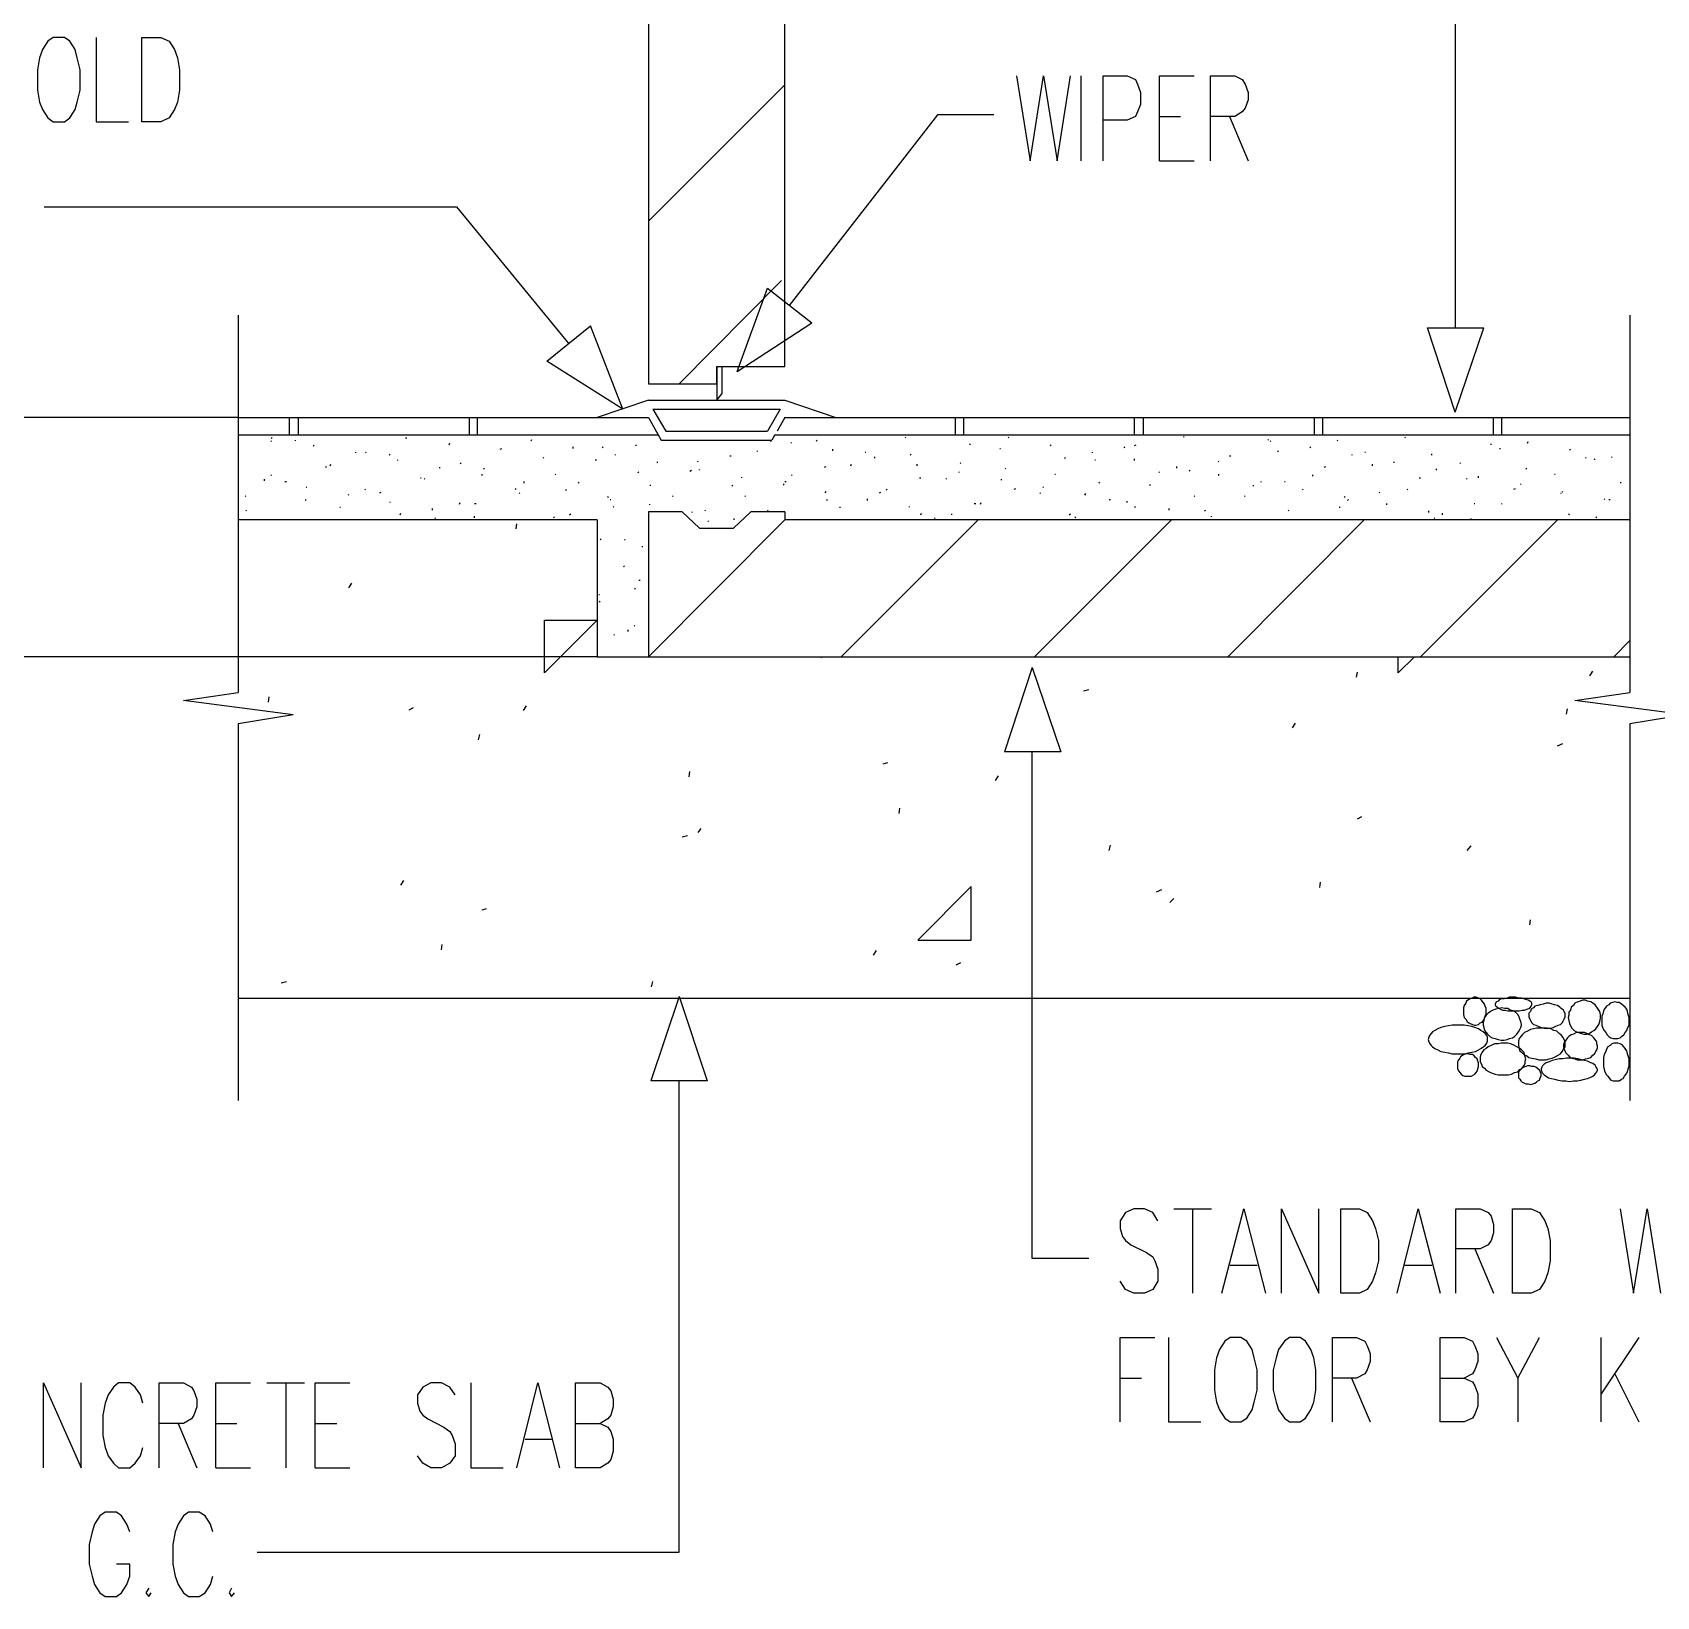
# Model space of a CAD drawing. Header units: metres. Extents: x 13 to 600, y -782 to -15.
# Drawn here: x 86.1 to 215.6, y -480.5 to -355.9 of the extents above; entities that cross this region are included whole.
import ezdxf

# ---------------------------------------------------------------- set-up
doc = ezdxf.new("R2010")
doc.units = ezdxf.units.M

msp = doc.modelspace()

# ---------------------------------------------------------------- linework, layer by layer
for p, q in [((135.18, -264.06), (135.18, -383.88)), ((146.04, -382.5), (146.04, -264.06)), ((199.5, -310.08), (199.5, -379.44)), ((86.88, -357.24), (86.64, -357.9)), ((87.3, -356.58), (86.88, -357.24)), ((87.72, -356.28), (87.3, -356.58)), ((88.62, -356.28), (87.72, -356.28)), ((89.04, -356.58), (88.62, -356.28)), ((89.46, -357.24), (89.04, -356.58)), ((89.64, -357.9), (89.46, -357.24)), ((91.14, -356.28), (91.14, -363)), ((94.8, -363), (94.8, -356.28)), ((94.8, -356.28), (96.3, -356.28)), ((96.3, -356.28), (96.96, -356.58)), ((96.96, -356.58), (97.38, -357.24)), ((97.38, -357.24), (97.62, -357.9)), ((86.64, -357.9), (86.46, -358.86)), ((89.88, -358.86), (89.64, -357.9)), ((97.62, -357.9), (97.8, -358.86)), ((86.46, -358.86), (86.46, -360.48)), ((89.88, -360.48), (89.88, -358.86)), ((97.8, -358.86), (97.8, -360.48)), ((164.52, -359.34), (165.6, -366.12)), ((165.6, -366.12), (166.68, -359.34)), ((166.68, -359.34), (167.76, -366.12)), ((167.76, -366.12), (168.84, -359.34)), ((169.68, -366.12), (169.68, -359.34)), ((171.42, -366.12), (171.42, -359.34)), ((171.42, -359.34), (173.34, -359.34)), ((173.34, -359.34), (174, -359.64)), ((174, -359.64), (174.18, -360)), ((175.92, -366.12), (175.92, -359.34)), ((175.92, -359.34), (178.68, -359.34)), ((180, -366.12), (180, -359.34)), ((180, -359.34), (181.92, -359.34)), ((181.92, -359.34), (182.52, -359.64)), ((182.52, -359.64), (182.76, -360)), ((86.46, -360.48), (86.64, -361.44)), ((89.64, -361.44), (89.88, -360.48)), ((97.8, -360.48), (97.62, -361.44)), ((135.18, -370.92), (146.04, -360.06)), ((174.18, -360), (174.42, -360.66)), ((174.42, -360.66), (174.42, -361.62)), ((182.76, -360), (183, -360.66)), ((183, -360.66), (183, -361.26)), ((86.64, -361.44), (86.88, -362.04)), ((86.88, -362.04), (87.3, -362.7)), ((89.04, -362.7), (89.46, -362.04)), ((89.46, -362.04), (89.64, -361.44)), ((97.38, -362.04), (96.96, -362.7)), ((97.62, -361.44), (97.38, -362.04)), ((158.22, -362.46), (146.4, -377.64)), ((162.72, -362.46), (158.22, -362.46)), ((174.18, -362.22), (174, -362.58)), ((174.42, -361.62), (174.18, -362.22)), ((182.52, -362.22), (181.92, -362.58)), ((182.76, -361.92), (182.52, -362.22)), ((183, -361.26), (182.76, -361.92)), ((87.3, -362.7), (87.72, -363)), ((87.72, -363), (88.62, -363)), ((88.62, -363), (89.04, -362.7)), ((91.14, -363), (93.72, -363)), ((96.3, -363), (94.8, -363)), ((96.96, -362.7), (96.3, -363)), ((173.34, -362.88), (171.42, -362.88)), ((174, -362.58), (173.34, -362.88)), ((175.92, -362.58), (177.6, -362.58)), ((181.92, -362.58), (180, -362.58)), ((181.5, -362.58), (183, -366.12)), ((175.92, -366.12), (178.68, -366.12)), ((87, -369.78), (119.88, -369.78)), ((119.88, -369.78), (128.82, -380.7)), ((137.64, -383.88), (145.8, -375.66)), ((142.26, -382.92), (144.66, -376.26)), ((144.66, -376.26), (148.2, -379.02)), ((102.48, -378.42), (102.48, -408.48)), ((127.08, -382.08), (130.56, -379.26)), ((133.14, -385.92), (130.56, -379.26)), ((142.26, -382.92), (148.2, -379.02)), ((213.42, -378.42), (213.42, -387.96)), ((199.5, -386.16), (197.28, -379.44)), ((197.28, -379.44), (201.78, -379.44)), ((199.5, -386.16), (201.78, -379.44)), ((133.14, -385.92), (127.08, -382.08)), ((140.64, -382.5), (146.04, -382.5)), ((140.64, -383.88), (140.64, -382.5)), ((140.64, -382.5), (140.64, -385.2)), ((141.06, -384.66), (141.06, -382.5)), ((135.18, -383.88), (140.64, -383.88)), ((135.18, -385.2), (131.1, -386.58)), ((135.18, -385.2), (146.04, -385.2)), ((140.64, -385.2), (141.06, -384.66)), ((146.04, -385.2), (150.12, -386.58)), ((102.48, -386.58), (67.08, -386.58)), ((102.48, -386.58), (135.18, -386.58)), ((106.56, -387.96), (106.56, -386.58)), ((107.28, -387.96), (107.28, -386.58)), ((120.9, -387.96), (120.9, -386.58)), ((121.56, -387.96), (121.56, -386.58)), ((135.18, -386.58), (135.96, -387.96)), ((135.54, -385.92), (136.56, -387.66)), ((135.54, -385.92), (145.68, -385.92)), ((145.68, -385.92), (144.66, -387.66)), ((146.04, -386.58), (145.44, -387.66)), ((146.04, -386.58), (213.42, -386.58)), ((159.66, -387.96), (159.66, -386.58)), ((160.32, -387.96), (160.32, -386.58)), ((173.94, -387.96), (173.94, -386.58)), ((174.66, -387.96), (174.66, -386.58)), ((188.28, -387.96), (188.28, -386.58)), ((188.94, -387.96), (188.94, -386.58)), ((202.56, -387.96), (202.56, -386.58)), ((203.22, -387.96), (203.22, -386.58)), ((102.48, -387.96), (135.96, -387.96)), ((105.06, -388.5), (105.12, -388.44)), ((105.12, -388.26), (105.18, -388.14)), ((107.04, -388.44), (107.04, -388.38)), ((115.8, -388.2), (115.92, -388.2)), ((125.82, -388.44), (125.88, -388.32)), ((135.96, -387.96), (136.2, -388.38)), ((136.2, -388.38), (145.02, -388.38)), ((136.56, -387.66), (144.66, -387.66)), ((144.9, -388.5), (144.96, -388.44)), ((145.26, -387.96), (145.02, -388.38)), ((145.26, -387.96), (213.42, -387.96)), ((148.56, -388.44), (148.62, -388.38)), ((155.64, -388.2), (155.7, -388.14)), ((163.86, -388.2), (163.92, -388.14)), ((177.84, -388.14), (177.9, -388.08)), ((184.56, -388.38), (184.62, -388.32)), ((184.74, -388.5), (184.8, -388.44)), ((190.08, -388.44), (190.14, -388.38)), ((195.48, -388.2), (195.54, -388.14)), ((201.96, -388.02), (201.96, -387.96)), ((213.42, -387.96), (213.42, -394.74)), ((108.48, -388.86), (108.54, -388.74)), ((111.84, -389.4), (111.84, -389.34)), ((112.62, -389.4), (112.68, -389.34)), ((114.54, -389.58), (114.6, -389.46)), ((119.28, -388.74), (119.34, -388.62)), ((123.36, -389.1), (123.48, -389.04)), ((129.18, -389.04), (129.18, -388.92)), ((131.52, -388.98), (131.58, -388.92)), ((132.54, -389.58), (132.54, -389.52)), ((134.16, -388.8), (134.22, -388.74)), ((141.66, -389.64), (141.78, -389.64)), ((143.82, -389.28), (143.88, -389.22)), ((146.52, -388.62), (146.58, -388.56)), ((149.88, -389.22), (149.88, -389.1)), ((152.46, -389.34), (152.52, -389.34)), ((153.24, -389.82), (153.24, -389.7)), ((156.06, -389.58), (156.12, -389.46)), ((160.8, -388.74), (160.86, -388.68)), ((163.2, -389.04), (163.26, -389.04)), ((167.22, -388.8), (167.28, -388.74)), ((170.58, -389.4), (170.58, -389.34)), ((173.1, -388.98), (173.16, -388.92)), ((173.94, -388.8), (174.06, -388.74)), ((181.5, -389.64), (181.62, -389.64)), ((185.34, -389.28), (185.4, -389.22)), ((187.92, -388.98), (187.98, -388.92)), ((191.28, -389.58), (191.28, -389.52)), ((192.3, -389.34), (192.36, -389.34)), ((197.64, -389.58), (197.64, -389.46)), ((202.38, -388.74), (202.38, -388.68)), ((203.04, -389.04), (203.1, -389.04)), ((205.26, -388.62), (205.32, -388.5)), ((208.62, -389.16), (208.68, -389.1)), ((211.98, -389.76), (211.98, -389.7)), ((109.44, -390.54), (109.5, -390.48)), ((109.8, -390.42), (109.86, -390.3)), ((115.2, -390), (115.2, -389.94)), ((118.56, -390.6), (118.56, -390.54)), ((120.18, -390.24), (120.24, -390.18)), ((122.04, -390.66), (122.1, -390.6)), ((126.78, -389.82), (126.84, -389.76)), ((130.92, -389.94), (131.04, -389.94)), ((134.34, -390.96), (134.4, -390.9)), ((135.9, -390.18), (135.9, -390.12)), ((138.48, -390.84), (138.6, -390.78)), ((139.08, -390.12), (139.14, -390.06)), ((139.26, -390.78), (139.26, -390.72)), ((149.22, -390.54), (149.34, -390.48)), ((151.32, -390.42), (151.38, -390.3)), ((156.6, -390.42), (156.6, -390.3)), ((159.96, -390.96), (159.96, -390.9)), ((160.02, -390.24), (160.08, -390.18)), ((163.62, -390.66), (163.68, -390.6)), ((168.36, -389.82), (168.42, -389.76)), ((170.76, -389.94), (170.82, -389.94)), ((173.94, -390), (173.94, -389.88)), ((175.86, -390.96), (175.92, -390.9)), ((177.3, -390.6), (177.3, -390.48)), ((178.32, -390.84), (178.38, -390.78)), ((180.6, -390.12), (180.66, -390.06)), ((189.06, -390.54), (189.18, -390.48)), ((192.9, -390.42), (192.9, -390.3)), ((194.64, -390.18), (194.64, -390.12)), ((198, -390.78), (198, -390.66)), ((199.86, -390.24), (199.92, -390.18)), ((205.14, -390.66), (205.2, -390.6)), ((209.88, -389.82), (209.94, -389.76)), ((210.6, -389.94), (210.66, -389.88)), ((104.58, -391.62), (104.58, -391.5)), ((105.06, -391.2), (105.12, -391.14)), ((106.2, -391.68), (106.32, -391.68)), ((107.88, -392.16), (107.94, -392.1)), ((112.56, -392.34), (112.62, -392.28)), ((117, -391.38), (117.06, -391.38)), ((117.3, -391.5), (117.36, -391.44)), ((121.92, -391.2), (121.92, -391.08)), ((124.56, -392.28), (124.62, -392.22)), ((125.28, -391.8), (125.28, -391.68)), ((127.74, -391.14), (127.8, -391.08)), ((128.58, -392.4), (128.64, -392.28)), ((129.6, -391.8), (129.66, -391.74)), ((135.3, -391.98), (135.36, -391.98)), ((141.84, -392.04), (141.9, -391.98)), ((142.62, -391.38), (142.62, -391.32)), ((145.98, -391.98), (145.98, -391.86)), ((146.04, -391.68), (146.16, -391.68)), ((146.58, -391.2), (146.64, -391.14)), ((154.14, -392.34), (154.2, -392.28)), ((156.78, -391.38), (156.9, -391.38)), ((158.88, -391.5), (158.94, -391.44)), ((163.32, -391.56), (163.32, -391.5)), ((164.34, -392.28), (164.46, -392.22)), ((166.62, -392.16), (166.68, -392.1)), ((167.58, -391.08), (167.64, -391.08)), ((171.12, -391.8), (171.18, -391.74)), ((175.14, -391.98), (175.2, -391.92)), ((180.66, -391.2), (180.66, -391.08)), ((183.42, -392.04), (183.42, -391.98)), ((184.02, -391.74), (184.02, -391.68)), ((185.88, -391.68), (185.94, -391.68)), ((187.32, -392.34), (187.38, -392.28)), ((188.16, -391.26), (188.16, -391.14)), ((195.66, -392.34), (195.72, -392.28)), ((196.62, -391.38), (196.74, -391.38)), ((200.4, -391.5), (200.46, -391.44)), ((201.36, -391.38), (201.36, -391.26)), ((204.18, -392.28), (204.3, -392.22)), ((204.72, -391.92), (204.72, -391.86)), ((207.42, -391.08), (207.48, -391.08)), ((212.7, -391.8), (212.7, -391.74)), ((103.02, -392.88), (103.08, -392.82)), ((107.82, -393.18), (107.88, -393.12)), ((111.24, -392.76), (111.3, -392.7)), ((113.76, -392.58), (113.88, -392.52)), ((114.6, -393.36), (114.6, -393.3)), ((120.12, -393.48), (120.18, -393.36)), ((121.32, -393.42), (121.44, -393.42)), ((124.86, -392.64), (124.92, -392.58)), ((131.94, -392.94), (132, -392.88)), ((132.12, -393.12), (132.18, -393.12)), ((135.3, -393.54), (135.3, -393.48)), ((137.1, -392.88), (137.16, -392.82)), ((142.86, -392.88), (142.92, -392.82)), ((149.28, -392.58), (149.34, -392.46)), ((149.4, -393.18), (149.46, -393.12)), ((152.64, -393.18), (152.64, -393.06)), ((153.6, -392.58), (153.72, -392.52)), ((161.16, -393.42), (161.28, -393.42)), ((161.64, -393.48), (161.7, -393.36)), ((166.38, -392.64), (166.44, -392.58)), ((169.98, -392.76), (170.04, -392.64)), ((171.9, -393.12), (172.02, -393.12)), ((173.34, -393.36), (173.34, -393.24)), ((178.68, -392.88), (178.74, -392.82)), ((182.7, -392.88), (182.76, -392.82)), ((190.68, -392.94), (190.74, -392.88)), ((190.92, -393.18), (190.98, -393.12)), ((193.44, -392.58), (193.5, -392.52)), ((194.04, -393.54), (194.04, -393.42)), ((201, -393.42), (201.06, -393.42)), ((203.22, -393.48), (203.22, -393.42)), ((207.96, -392.64), (207.96, -392.58)), ((208.02, -392.52), (208.08, -392.46)), ((211.38, -393.12), (211.44, -393.06)), ((211.74, -393.12), (211.86, -393.12)), ((131.1, -394.74), (102.48, -394.74)), ((103.08, -394.02), (103.14, -393.96)), ((110.58, -393.72), (110.64, -393.72)), ((115.38, -394.32), (115.44, -394.2)), ((117.96, -393.96), (117.96, -393.84)), ((118.14, -394.62), (118.2, -394.56)), ((121.32, -394.56), (121.32, -394.44)), ((127.62, -394.56), (127.68, -394.5)), ((128.88, -394.32), (129, -394.26)), ((131.1, -394.74), (131.1, -405.66)), ((132.36, -393.72), (132.42, -393.66)), ((135.18, -394.08), (135.18, -405.66)), ((137.88, -394.08), (135.18, -394.08)), ((135.18, -405.66), (146.04, -394.74)), ((137.88, -394.08), (139.26, -395.4)), ((138.66, -394.14), (138.66, -394.08)), ((139.68, -394.02), (139.74, -393.96)), ((139.92, -394.86), (139.98, -394.8)), ((141.96, -395.4), (143.34, -394.08)), ((142.02, -394.74), (142.02, -394.62)), ((146.04, -394.08), (143.34, -394.08)), ((144.66, -394.02), (144.72, -393.96)), ((146.04, -394.08), (146.04, -394.74)), ((213.42, -394.74), (146.04, -394.74)), ((150.42, -393.72), (150.48, -393.72)), ((150.54, -405.66), (161.46, -394.74)), ((156, -393.72), (156, -393.66)), ((156.9, -394.32), (156.96, -394.2)), ((157.98, -394.62), (158.04, -394.56)), ((159.36, -394.32), (159.36, -394.26)), ((165.96, -405.66), (176.88, -394.74)), ((168.72, -394.32), (168.84, -394.26)), ((169.2, -394.56), (169.26, -394.5)), ((173.94, -393.72), (174, -393.66)), ((176.7, -393.96), (176.7, -393.84)), ((179.52, -394.02), (179.58, -393.96)), ((180.06, -394.5), (180.06, -394.44)), ((181.38, -405.66), (192.24, -394.74)), ((186.18, -394.02), (186.24, -393.96)), ((190.26, -393.72), (190.32, -393.72)), ((196.74, -405.66), (207.66, -394.74)), ((197.4, -394.14), (197.4, -394.02)), ((197.82, -394.62), (197.88, -394.56)), ((198.48, -394.32), (198.48, -394.2)), ((200.76, -394.74), (200.76, -394.62)), ((208.56, -394.32), (208.62, -394.26)), ((210.72, -394.56), (210.78, -394.5)), ((213.42, -394.74), (213.42, -405.66)), ((124.62, -395.46), (124.68, -395.04)), ((139.26, -395.4), (141.96, -395.4)), ((131.34, -396.3), (131.4, -396.24)), ((133.26, -396.36), (133.32, -396.3)), ((134.7, -396.9), (134.7, -396.84)), ((133.2, -398.46), (133.26, -398.4)), ((111.3, -400.14), (111.54, -399.78)), ((134.4, -399.54), (134.52, -399.54)), ((131.22, -400.68), (131.28, -400.68)), ((131.28, -401.28), (131.34, -401.22)), ((134.1, -400.26), (134.16, -400.14)), ((126.9, -402.72), (131.1, -402.72)), ((126.9, -406.92), (126.9, -402.72)), ((126.9, -406.92), (131.1, -402.72)), ((132.42, -403.92), (132.48, -403.86)), ((133.56, -403.62), (133.56, -403.5)), ((134.04, -403.2), (134.1, -403.14)), ((212.16, -405.66), (213.42, -404.34)), ((131.1, -405.66), (67.08, -405.66)), ((131.1, -405.66), (135.18, -405.66)), ((135.18, -405.66), (213.42, -405.66)), ((148.92, -405.72), (148.98, -405.66)), ((165.78, -406.5), (163.56, -413.22)), ((165.78, -406.5), (168.06, -413.22)), ((194.94, -406.92), (194.94, -405.66)), ((194.94, -406.92), (196.26, -405.66)), ((213.42, -405.66), (213.42, -408.48)), ((191.64, -407.28), (191.7, -406.86)), ((210.24, -407.16), (210.48, -406.8)), ((98.1, -409.14), (102.48, -408.48)), ((106.86, -410.28), (98.1, -409.14)), ((104.88, -409.26), (104.94, -408.84)), ((169.86, -408.36), (170.28, -408.24)), ((209.04, -409.14), (213.42, -408.48)), ((217.8, -410.28), (209.04, -409.14)), ((106.86, -410.28), (102.48, -411)), ((116.1, -409.86), (116.46, -409.68)), ((125.22, -409.92), (125.46, -409.56)), ((208.38, -410.22), (208.44, -409.8)), ((217.8, -410.28), (213.42, -411)), ((102.48, -411), (102.48, -441)), ((186.54, -411.3), (186.78, -410.94)), ((213.42, -411), (213.42, -432.84)), ((121.62, -412.26), (121.74, -411.84)), ((207.66, -412.74), (208.08, -412.56)), ((153.9, -414.18), (154.26, -414.06)), ((168.06, -413.22), (163.56, -413.22)), ((165.78, -453.6), (165.78, -413.22)), ((138.42, -415.2), (138.48, -414.78)), ((162.84, -415.5), (163.08, -415.14)), ((155.16, -418.14), (155.22, -417.72)), ((139.14, -419.64), (139.38, -419.34)), ((191.7, -418.56), (192.06, -418.38)), ((137.88, -420), (138.3, -419.88)), ((171.9, -421.08), (172.02, -420.66)), ((200.46, -421.08), (200.76, -420.72)), ((115.44, -423.84), (115.68, -423.48)), ((156.66, -428.22), (160.92, -423.96)), ((160.92, -428.22), (160.92, -423.96)), ((175.68, -424.38), (176.1, -424.2)), ((188.7, -424.02), (188.76, -423.6)), ((121.92, -425.82), (122.28, -425.7)), ((176.76, -425.22), (177.06, -424.92)), ((205.44, -427.02), (205.5, -426.6)), ((156.66, -428.22), (160.92, -428.22)), ((118.68, -429), (118.74, -428.58)), ((153.12, -429.42), (153.36, -429.06)), ((159.72, -430.2), (160.08, -430.02)), ((105.9, -431.64), (106.32, -431.52)), ((135.42, -431.94), (135.54, -431.52)), ((102.48, -432.84), (213.42, -432.84)), ((137.64, -432.72), (135.36, -439.44)), ((137.64, -432.72), (139.86, -439.44)), ((200.22, -433.44), (200.16, -433.62)), ((200.16, -433.62), (200.16, -433.8)), ((200.34, -433.26), (200.22, -433.44)), ((200.4, -433.08), (200.34, -433.26)), ((200.58, -432.96), (200.4, -433.08)), ((200.7, -432.9), (200.58, -432.96)), ((200.88, -432.84), (200.7, -432.9)), ((201, -432.78), (200.88, -432.84)), ((201.18, -432.78), (201, -432.78)), ((201.36, -432.84), (201.18, -432.78)), ((201.48, -432.9), (201.36, -432.84)), ((201.6, -433.02), (201.48, -432.9)), ((201.72, -433.2), (201.6, -433.02)), ((201.84, -433.32), (201.72, -433.2)), ((201.9, -433.5), (201.84, -433.32)), ((201.96, -433.68), (201.9, -433.5)), ((201.96, -433.92), (201.96, -433.68)), ((202.74, -433.74), (202.5, -433.8)), ((202.74, -433.2), (202.68, -433.32)), ((202.68, -433.32), (202.68, -433.38)), ((202.68, -433.38), (202.74, -433.5)), ((202.8, -433.14), (202.74, -433.2)), ((202.74, -433.5), (202.86, -433.56)), ((202.98, -433.68), (202.74, -433.74)), ((202.92, -433.08), (202.8, -433.14)), ((202.86, -433.56), (202.92, -433.62)), ((203.04, -432.96), (202.92, -433.08)), ((202.92, -433.62), (203.1, -433.74)), ((203.22, -433.62), (202.98, -433.68)), ((203.22, -432.9), (203.04, -432.96)), ((203.1, -433.74), (203.28, -433.8)), ((203.4, -432.9), (203.22, -432.9)), ((203.46, -433.68), (203.22, -433.62)), ((203.64, -432.84), (203.4, -432.9)), ((203.7, -433.68), (203.46, -433.68)), ((203.82, -432.78), (203.64, -432.84)), ((203.88, -433.8), (203.7, -433.68)), ((204.06, -432.78), (203.82, -432.78)), ((204.3, -432.78), (204.06, -432.78)), ((204.54, -432.84), (204.3, -432.78)), ((204.78, -432.84), (204.54, -432.84)), ((204.96, -432.9), (204.78, -432.84)), ((205.14, -432.96), (204.96, -432.9)), ((205.02, -433.8), (205.2, -433.74)), ((205.32, -433.02), (205.14, -432.96)), ((205.2, -433.74), (205.38, -433.68)), ((205.44, -433.08), (205.32, -433.02)), ((205.38, -433.68), (205.5, -433.56)), ((205.56, -433.14), (205.44, -433.08)), ((205.5, -433.56), (205.56, -433.5)), ((205.56, -433.74), (205.5, -433.92)), ((205.62, -433.26), (205.56, -433.14)), ((205.56, -433.5), (205.62, -433.38)), ((205.74, -433.62), (205.56, -433.74)), ((205.62, -433.32), (205.62, -433.26)), ((205.62, -433.38), (205.62, -433.32)), ((205.86, -433.5), (205.74, -433.62)), ((206.1, -433.44), (205.86, -433.5)), ((206.28, -433.38), (206.1, -433.44)), ((206.52, -433.32), (206.28, -433.38)), ((206.76, -433.26), (206.52, -433.32)), ((207, -433.26), (206.76, -433.26)), ((207.24, -433.32), (207, -433.26)), ((207.42, -433.38), (207.24, -433.32)), ((207.66, -433.44), (207.42, -433.38)), ((207.84, -433.56), (207.66, -433.44)), ((207.96, -433.68), (207.84, -433.56)), ((208.14, -433.8), (207.96, -433.68)), ((208.74, -433.56), (208.68, -433.8)), ((208.92, -433.44), (208.74, -433.56)), ((209.04, -433.26), (208.92, -433.44)), ((209.28, -433.14), (209.04, -433.26)), ((209.46, -433.08), (209.28, -433.14)), ((209.64, -433.02), (209.46, -433.08)), ((209.88, -433.02), (209.64, -433.02)), ((210.06, -433.08), (209.88, -433.02)), ((210.3, -433.14), (210.06, -433.08)), ((210.48, -433.26), (210.3, -433.14)), ((210.66, -433.38), (210.48, -433.26)), ((210.78, -433.56), (210.66, -433.38)), ((210.9, -433.74), (210.78, -433.56)), ((211.02, -433.92), (210.9, -433.74)), ((211.44, -433.68), (211.32, -433.86)), ((211.56, -433.5), (211.44, -433.68)), ((211.74, -433.38), (211.56, -433.5)), ((211.86, -433.26), (211.74, -433.38)), ((212.04, -433.2), (211.86, -433.26)), ((212.22, -433.14), (212.04, -433.2)), ((212.4, -433.2), (212.22, -433.14)), ((212.58, -433.2), (212.4, -433.2)), ((212.76, -433.32), (212.58, -433.2)), ((212.88, -433.44), (212.76, -433.32)), ((213.06, -433.56), (212.88, -433.44)), ((213.18, -433.74), (213.06, -433.56)), ((213.24, -433.92), (213.18, -433.74)), ((213.42, -432.84), (213.42, -441)), ((199.26, -435), (198.96, -435.06)), ((199.56, -435), (199.26, -435)), ((199.86, -435), (199.56, -435)), ((200.22, -435), (199.86, -435)), ((200.16, -433.8), (200.16, -433.98)), ((200.16, -433.98), (200.16, -434.16)), ((200.16, -434.16), (200.22, -434.4)), ((200.22, -434.4), (200.34, -434.52)), ((200.52, -435.06), (200.22, -435)), ((200.34, -434.52), (200.46, -434.7)), ((200.46, -434.7), (200.58, -434.82)), ((200.58, -434.82), (200.7, -434.88)), ((200.7, -434.88), (200.88, -434.94)), ((200.88, -434.94), (201, -435)), ((201, -435), (201.18, -435)), ((201.18, -435), (201.36, -434.94)), ((201.36, -434.94), (201.48, -434.82)), ((201.48, -434.82), (201.66, -434.76)), ((201.66, -434.76), (201.78, -434.58)), ((201.78, -434.58), (201.72, -434.82)), ((201.72, -434.82), (201.72, -435)), ((201.72, -435), (201.78, -435.18)), ((201.84, -434.4), (201.78, -434.58)), ((201.78, -434.58), (201.84, -434.46)), ((201.96, -434.22), (201.84, -434.4)), ((201.84, -434.46), (201.9, -434.28)), ((201.9, -434.28), (201.96, -434.1)), ((201.96, -434.1), (201.96, -433.92)), ((202.14, -434.04), (201.96, -434.22)), ((202.32, -433.92), (202.14, -434.04)), ((202.5, -433.8), (202.32, -433.92)), ((203.28, -433.8), (203.46, -433.8)), ((203.46, -433.8), (203.7, -433.86)), ((203.7, -433.86), (203.94, -433.86)), ((204.12, -433.86), (203.88, -433.8)), ((203.94, -433.86), (204.12, -433.86)), ((204.3, -433.98), (204.12, -433.86)), ((204.12, -433.86), (204.36, -433.86)), ((204.48, -434.16), (204.3, -433.98)), ((204.36, -433.86), (204.6, -433.86)), ((204.6, -434.34), (204.48, -434.16)), ((204.6, -433.86), (204.84, -433.8)), ((204.66, -434.52), (204.6, -434.34)), ((204.72, -434.7), (204.66, -434.52)), ((204.78, -434.94), (204.72, -434.7)), ((204.72, -435.18), (204.78, -435)), ((204.78, -435), (204.78, -434.94)), ((204.84, -433.8), (205.02, -433.8)), ((205.5, -433.92), (205.38, -434.04)), ((205.38, -434.04), (205.38, -434.22)), ((205.38, -434.22), (205.38, -434.34)), ((205.38, -434.34), (205.44, -434.52)), ((205.44, -434.52), (205.5, -434.64)), ((205.5, -434.64), (205.62, -434.82)), ((205.62, -434.82), (205.74, -434.94)), ((205.74, -434.94), (205.92, -435)), ((205.92, -435), (206.16, -435.12)), ((207.48, -435.12), (207.72, -435)), ((207.72, -435), (207.9, -434.94)), ((207.9, -434.94), (208.02, -434.82)), ((208.02, -434.82), (208.14, -434.64)), ((208.2, -433.92), (208.14, -433.8)), ((208.14, -434.64), (208.2, -434.52)), ((208.26, -434.1), (208.2, -433.92)), ((208.2, -434.52), (208.26, -434.34)), ((208.26, -434.28), (208.26, -434.1)), ((208.26, -434.34), (208.26, -434.28)), ((208.56, -434.22), (208.5, -434.4)), ((208.5, -434.4), (208.56, -434.64)), ((208.68, -433.8), (208.56, -433.98)), ((208.56, -433.98), (208.56, -434.22)), ((208.56, -434.64), (208.62, -434.88)), ((208.62, -434.88), (208.68, -435.06)), ((210.84, -435.12), (210.96, -434.94)), ((210.96, -434.94), (211.02, -434.7)), ((211.08, -434.16), (211.02, -433.92)), ((211.02, -434.7), (211.08, -434.46)), ((211.08, -434.4), (211.08, -434.16)), ((211.08, -434.46), (211.08, -434.4)), ((211.26, -434.1), (211.2, -434.28)), ((211.2, -434.28), (211.2, -434.52)), ((211.2, -434.52), (211.2, -434.76)), ((211.2, -434.76), (211.2, -435)), ((211.2, -435), (211.26, -435.24)), ((211.32, -433.86), (211.26, -434.1)), ((213.3, -434.16), (213.24, -433.92)), ((213.24, -435.24), (213.36, -435)), ((213.36, -434.4), (213.3, -434.16)), ((213.36, -434.64), (213.36, -434.4)), ((213.36, -434.76), (213.36, -434.64)), ((213.36, -435), (213.36, -434.76)), ((197.4, -435.96), (197.34, -436.14)), ((197.34, -436.14), (197.4, -436.32)), ((197.46, -435.84), (197.4, -435.96)), ((197.4, -436.32), (197.46, -436.44)), ((197.58, -435.66), (197.46, -435.84)), ((197.7, -435.54), (197.58, -435.66)), ((197.88, -435.42), (197.7, -435.54)), ((198.12, -435.3), (197.88, -435.42)), ((198.36, -435.18), (198.12, -435.3)), ((198.66, -435.12), (198.36, -435.18)), ((198.96, -435.06), (198.66, -435.12)), ((200.82, -435.12), (200.52, -435.06)), ((201.06, -435.18), (200.82, -435.12)), ((201.36, -435.3), (201.06, -435.18)), ((201.54, -435.42), (201.36, -435.3)), ((201.72, -435.54), (201.54, -435.42)), ((201.9, -435.66), (201.72, -435.54)), ((201.78, -435.18), (201.84, -435.42)), ((201.84, -435.42), (201.96, -435.6)), ((202.02, -435.84), (201.9, -435.66)), ((201.96, -435.6), (202.08, -435.72)), ((202.08, -435.96), (202.02, -435.84)), ((202.02, -436.44), (202.08, -436.26)), ((202.08, -435.72), (202.26, -435.9)), ((202.08, -436.14), (202.08, -435.96)), ((202.08, -436.26), (202.08, -436.14)), ((202.26, -435.9), (202.44, -436.02)), ((202.44, -436.02), (202.68, -436.08)), ((202.68, -436.08), (202.92, -436.14)), ((202.92, -436.14), (203.16, -436.2)), ((203.16, -436.2), (203.4, -436.2)), ((203.4, -436.2), (203.64, -436.14)), ((203.64, -436.14), (203.82, -436.08)), ((203.82, -436.08), (204.06, -436.02)), ((204.06, -436.02), (204.24, -435.9)), ((204.24, -435.9), (204.42, -435.72)), ((204.42, -435.72), (204.54, -435.54)), ((204.54, -435.54), (204.66, -435.36)), ((204.6, -436.08), (204.54, -436.26)), ((204.54, -436.26), (204.54, -436.44)), ((204.72, -435.9), (204.6, -436.08)), ((204.66, -435.36), (204.72, -435.18)), ((204.84, -435.78), (204.72, -435.9)), ((205.02, -435.6), (204.84, -435.78)), ((205.26, -435.48), (205.02, -435.6)), ((205.5, -435.36), (205.26, -435.48)), ((205.74, -435.3), (205.5, -435.36)), ((205.98, -435.24), (205.74, -435.3)), ((206.28, -435.24), (205.98, -435.24)), ((206.16, -435.12), (206.34, -435.18)), ((206.58, -435.24), (206.28, -435.24)), ((206.34, -435.18), (206.58, -435.24)), ((206.82, -435.24), (206.58, -435.24)), ((206.58, -435.24), (206.82, -435.24)), ((207.12, -435.3), (206.82, -435.24)), ((206.82, -435.24), (207.06, -435.24)), ((207.06, -435.24), (207.3, -435.18)), ((207.36, -435.42), (207.12, -435.3)), ((207.3, -435.18), (207.48, -435.12)), ((207.6, -435.48), (207.36, -435.42)), ((207.78, -435.66), (207.6, -435.48)), ((207.96, -435.78), (207.78, -435.66)), ((208.08, -435.96), (207.96, -435.78)), ((208.2, -436.14), (208.08, -435.96)), ((208.26, -436.32), (208.2, -436.14)), ((208.32, -436.2), (208.2, -436.38)), ((208.26, -436.5), (208.26, -436.32)), ((208.44, -436.02), (208.32, -436.2)), ((208.56, -435.9), (208.44, -436.02)), ((208.74, -435.78), (208.56, -435.9)), ((208.68, -435.06), (208.8, -435.24)), ((208.92, -435.72), (208.74, -435.78)), ((208.8, -435.24), (208.98, -435.42)), ((209.16, -435.6), (208.92, -435.72)), ((208.98, -435.42), (209.16, -435.54)), ((209.16, -435.54), (209.34, -435.6)), ((209.34, -435.6), (209.16, -435.6)), ((209.34, -435.6), (209.58, -435.66)), ((209.58, -435.6), (209.34, -435.6)), ((209.82, -435.6), (209.58, -435.6)), ((209.58, -435.66), (209.76, -435.72)), ((209.76, -435.72), (210, -435.72)), ((210, -435.66), (209.82, -435.6)), ((210, -435.72), (210.18, -435.66)), ((210.18, -435.78), (210, -435.66)), ((210.18, -435.66), (210.36, -435.54)), ((210.36, -435.84), (210.18, -435.78)), ((210.36, -435.54), (210.54, -435.42)), ((210.54, -436.02), (210.36, -435.84)), ((210.54, -435.42), (210.72, -435.3)), ((210.66, -436.14), (210.54, -436.02)), ((210.78, -436.32), (210.66, -436.14)), ((210.72, -435.3), (210.84, -435.12)), ((210.78, -436.5), (210.78, -436.32)), ((211.26, -435.24), (211.38, -435.42)), ((211.38, -435.42), (211.5, -435.6)), ((211.5, -435.6), (211.62, -435.78)), ((211.62, -435.78), (211.74, -435.9)), ((211.74, -435.9), (211.92, -436.02)), ((211.92, -436.02), (212.1, -436.08)), ((212.1, -436.08), (212.28, -436.08)), ((212.28, -436.08), (212.46, -436.08)), ((212.46, -436.08), (212.64, -436.02)), ((212.64, -436.02), (212.76, -435.9)), ((212.76, -435.9), (212.94, -435.78)), ((212.94, -435.78), (213.06, -435.6)), ((213.06, -435.6), (213.18, -435.42)), ((213.18, -435.42), (213.24, -435.24)), ((197.46, -436.44), (197.58, -436.62)), ((197.58, -436.62), (197.7, -436.74)), ((197.7, -436.74), (197.88, -436.86)), ((197.88, -436.86), (198.12, -436.98)), ((198.12, -436.98), (198.36, -437.1)), ((198.36, -437.1), (198.66, -437.16)), ((198.66, -437.16), (198.96, -437.22)), ((198.96, -437.22), (199.26, -437.28)), ((199.26, -437.28), (199.56, -437.28)), ((199.56, -437.28), (199.86, -437.28)), ((199.86, -437.64), (199.74, -437.82)), ((199.86, -437.28), (200.22, -437.28)), ((199.92, -437.52), (199.86, -437.64)), ((200.1, -437.4), (199.92, -437.52)), ((200.22, -437.34), (200.1, -437.4)), ((200.22, -437.28), (200.52, -437.22)), ((200.4, -437.28), (200.22, -437.34)), ((200.52, -437.28), (200.4, -437.28)), ((200.52, -437.22), (200.82, -437.16)), ((200.7, -437.34), (200.52, -437.28)), ((200.88, -437.34), (200.7, -437.34)), ((200.82, -437.16), (201.12, -437.1)), ((201, -437.46), (200.88, -437.34)), ((201.12, -437.58), (201, -437.46)), ((201.12, -437.1), (201.36, -436.98)), ((201.24, -437.7), (201.12, -437.58)), ((201.36, -436.98), (201.54, -436.86)), ((201.54, -437.34), (201.48, -437.52)), ((201.48, -437.52), (201.48, -437.7)), ((201.54, -436.86), (201.72, -436.74)), ((201.66, -437.16), (201.54, -437.34)), ((201.78, -436.98), (201.66, -437.16)), ((201.72, -436.74), (201.9, -436.62)), ((201.96, -436.86), (201.78, -436.98)), ((201.9, -436.62), (202.02, -436.44)), ((202.14, -436.74), (201.96, -436.86)), ((202.38, -436.62), (202.14, -436.74)), ((202.62, -436.5), (202.38, -436.62)), ((202.92, -436.5), (202.62, -436.5)), ((203.16, -436.44), (202.92, -436.5)), ((203.46, -436.44), (203.16, -436.44)), ((203.7, -436.44), (203.46, -436.44)), ((203.94, -436.5), (203.7, -436.44)), ((204.24, -436.62), (203.94, -436.5)), ((204.42, -436.74), (204.24, -436.62)), ((204.66, -436.86), (204.42, -436.74)), ((204.54, -436.44), (204.54, -436.62)), ((204.54, -436.62), (204.6, -436.86)), ((204.6, -436.86), (204.66, -437.04)), ((204.78, -436.98), (204.66, -436.86)), ((204.66, -437.04), (204.78, -437.16)), ((204.96, -437.16), (204.78, -436.98)), ((204.78, -437.16), (204.96, -437.34)), ((205.02, -437.34), (204.96, -437.16)), ((204.96, -437.34), (205.2, -437.46)), ((205.08, -437.52), (205.02, -437.34)), ((205.14, -437.7), (205.08, -437.52)), ((205.2, -437.46), (205.38, -437.58)), ((205.38, -437.58), (205.62, -437.64)), ((205.62, -437.64), (205.92, -437.7)), ((207, -437.7), (207.24, -437.64)), ((207.24, -437.64), (207.48, -437.52)), ((207.48, -437.52), (207.72, -437.4)), ((207.72, -437.4), (207.9, -437.28)), ((207.9, -437.28), (208.02, -437.1)), ((208.02, -437.1), (208.14, -436.92)), ((208.38, -437.64), (208.08, -437.7)), ((208.2, -436.38), (208.14, -436.56)), ((208.14, -436.56), (208.14, -436.74)), ((208.14, -436.92), (208.26, -436.74)), ((208.14, -436.74), (208.2, -436.92)), ((208.2, -436.92), (208.26, -437.1)), ((208.26, -436.56), (208.26, -436.5)), ((208.26, -436.74), (208.26, -436.56)), ((208.26, -437.1), (208.32, -437.22)), ((208.32, -437.22), (208.5, -437.4)), ((208.68, -437.64), (208.38, -437.64)), ((208.5, -437.4), (208.62, -437.52)), ((208.62, -437.52), (208.8, -437.64)), ((208.98, -437.64), (208.68, -437.64)), ((208.8, -437.64), (209.04, -437.7)), ((209.28, -437.7), (208.98, -437.64)), ((209.88, -437.7), (210.12, -437.64)), ((210.12, -437.64), (210.3, -437.58)), ((210.3, -437.58), (210.48, -437.4)), ((210.48, -437.4), (210.6, -437.28)), ((210.6, -437.28), (210.72, -437.1)), ((210.72, -437.1), (210.78, -436.98)), ((210.84, -436.68), (210.78, -436.5)), ((210.78, -436.98), (210.84, -436.8)), ((210.84, -436.8), (210.84, -436.68)), ((211.38, -437.34), (211.32, -437.58)), ((211.32, -437.58), (211.32, -437.82)), ((211.5, -437.1), (211.38, -437.34)), ((211.56, -436.92), (211.5, -437.1)), ((211.68, -436.74), (211.56, -436.92)), ((211.86, -436.62), (211.68, -436.74)), ((211.98, -436.5), (211.86, -436.62)), ((212.16, -436.44), (211.98, -436.5)), ((212.34, -436.44), (212.16, -436.44)), ((212.46, -436.44), (212.34, -436.44)), ((212.64, -436.5), (212.46, -436.44)), ((212.82, -436.56), (212.64, -436.5)), ((212.94, -436.74), (212.82, -436.56)), ((213.06, -436.86), (212.94, -436.74)), ((213.18, -437.04), (213.06, -436.86)), ((213.24, -437.28), (213.18, -437.04)), ((213.3, -437.46), (213.24, -437.28)), ((213.36, -437.7), (213.3, -437.46)), ((199.74, -437.82), (199.68, -437.94)), ((199.68, -437.94), (199.68, -438.12)), ((199.68, -438.12), (199.68, -438.3)), ((199.68, -438.3), (199.68, -438.48)), ((199.68, -438.48), (199.8, -438.66)), ((199.8, -438.66), (199.86, -438.78)), ((199.86, -438.78), (199.98, -438.9)), ((199.98, -438.9), (200.1, -439.02)), ((200.88, -439.02), (201.06, -438.9)), ((201.06, -438.9), (201.18, -438.78)), ((201.18, -438.78), (201.24, -438.66)), ((201.3, -437.88), (201.24, -437.7)), ((201.24, -438.66), (201.3, -438.48)), ((201.36, -438), (201.3, -437.88)), ((201.3, -438.48), (201.36, -438.3)), ((201.36, -438.18), (201.36, -438)), ((201.36, -438.3), (201.36, -438.18)), ((201.48, -437.7), (201.48, -437.94)), ((201.48, -437.94), (201.6, -438.12)), ((201.6, -438.12), (201.66, -438.3)), ((201.66, -438.3), (201.84, -438.42)), ((201.84, -438.42), (201.96, -438.6)), ((201.96, -438.6), (202.2, -438.72)), ((202.2, -438.72), (202.44, -438.84)), ((202.44, -438.84), (202.68, -438.9)), ((202.68, -438.9), (202.92, -438.96)), ((203.76, -438.96), (204, -438.9)), ((204, -438.9), (204.24, -438.78)), ((204.24, -438.78), (204.48, -438.72)), ((204.48, -438.72), (204.66, -438.54)), ((204.6, -438.66), (204.54, -438.78)), ((204.54, -438.78), (204.54, -438.96)), ((204.72, -438.54), (204.6, -438.66)), ((204.66, -438.54), (204.84, -438.42)), ((204.84, -438.42), (204.72, -438.54)), ((204.84, -438.42), (204.96, -438.24)), ((204.96, -438.36), (204.84, -438.42)), ((204.96, -438.24), (205.08, -438.06)), ((205.14, -438.3), (204.96, -438.36)), ((205.08, -437.88), (205.14, -437.7)), ((205.08, -438.06), (205.08, -437.88)), ((205.26, -438.24), (205.14, -438.3)), ((205.44, -438.24), (205.26, -438.24)), ((205.62, -438.3), (205.44, -438.24)), ((205.8, -438.3), (205.62, -438.3)), ((205.92, -438.36), (205.8, -438.3)), ((205.92, -437.7), (206.16, -437.76)), ((206.1, -438.48), (205.92, -438.36)), ((206.22, -438.6), (206.1, -438.48)), ((206.16, -437.76), (206.46, -437.76)), ((206.28, -438.72), (206.22, -438.6)), ((206.34, -438.84), (206.28, -438.72)), ((206.4, -438.36), (206.34, -438.48)), ((206.34, -438.48), (206.34, -438.6)), ((206.34, -438.6), (206.4, -438.72)), ((206.34, -438.96), (206.34, -438.84)), ((206.46, -438.24), (206.4, -438.36)), ((206.4, -438.72), (206.46, -438.84)), ((206.46, -437.76), (206.76, -437.76)), ((206.58, -438.12), (206.46, -438.24)), ((206.46, -438.84), (206.58, -438.96)), ((206.76, -438), (206.58, -438.12)), ((206.76, -437.76), (207, -437.7)), ((207, -437.94), (206.76, -438)), ((207.24, -437.82), (207, -437.94)), ((207.48, -437.76), (207.24, -437.82)), ((207.78, -437.7), (207.48, -437.76)), ((208.08, -437.7), (207.78, -437.7)), ((209.04, -437.7), (209.22, -437.76)), ((209.22, -437.76), (209.46, -437.76)), ((209.58, -437.76), (209.28, -437.7)), ((209.46, -437.76), (209.7, -437.76)), ((209.82, -437.82), (209.58, -437.76)), ((209.7, -437.76), (209.88, -437.7)), ((210.06, -437.88), (209.82, -437.82)), ((210.3, -438), (210.06, -437.88)), ((210.48, -438.06), (210.3, -438)), ((210.66, -438.18), (210.48, -438.06)), ((210.6, -438.96), (210.72, -438.84)), ((210.72, -438.3), (210.66, -438.18)), ((210.78, -438.42), (210.72, -438.3)), ((210.72, -438.84), (210.78, -438.72)), ((210.84, -438.54), (210.78, -438.42)), ((210.78, -438.72), (210.84, -438.6)), ((210.84, -438.6), (210.84, -438.54)), ((211.32, -437.82), (211.32, -438.06)), ((211.32, -438.06), (211.32, -438.3)), ((211.32, -438.3), (211.38, -438.54)), ((211.38, -438.54), (211.44, -438.72)), ((211.44, -438.72), (211.56, -438.96)), ((213, -439.08), (213.12, -438.9)), ((213.12, -438.9), (213.24, -438.72)), ((213.24, -438.72), (213.3, -438.48)), ((213.3, -438.48), (213.36, -438.24)), ((213.36, -437.94), (213.36, -437.7)), ((213.36, -438), (213.36, -437.94)), ((213.36, -438.24), (213.36, -438)), ((139.86, -439.44), (135.36, -439.44)), ((137.64, -477), (137.64, -439.44)), ((200.1, -439.02), (200.28, -439.08)), ((200.28, -439.08), (200.4, -439.08)), ((200.4, -439.08), (200.58, -439.08)), ((200.58, -439.08), (200.76, -439.08)), ((200.76, -439.08), (200.88, -439.02)), ((202.92, -438.96), (203.16, -438.96)), ((203.16, -438.96), (203.46, -438.96)), ((203.46, -438.96), (203.76, -438.96)), ((204.54, -438.96), (204.54, -439.08)), ((204.54, -439.08), (204.54, -439.2)), ((204.54, -439.2), (204.66, -439.32)), ((204.66, -439.32), (204.72, -439.44)), ((204.72, -439.44), (204.84, -439.56)), ((204.84, -439.56), (205.02, -439.62)), ((205.02, -439.62), (205.14, -439.68)), ((205.14, -439.68), (205.32, -439.68)), ((205.32, -439.68), (205.5, -439.74)), ((205.5, -439.74), (205.68, -439.68)), ((205.68, -439.68), (205.86, -439.62)), ((205.86, -439.62), (205.98, -439.56)), ((205.98, -439.56), (206.1, -439.44)), ((206.1, -439.44), (206.22, -439.38)), ((206.22, -439.38), (206.28, -439.2)), ((206.28, -439.2), (206.34, -439.08)), ((206.34, -439.08), (206.34, -438.96)), ((206.58, -438.96), (206.76, -439.08)), ((206.76, -439.08), (206.94, -439.2)), ((206.94, -439.2), (207.18, -439.26)), ((207.18, -439.26), (207.42, -439.32)), ((207.42, -439.32), (207.72, -439.38)), ((207.72, -439.38), (208.02, -439.44)), ((208.02, -439.44), (208.32, -439.44)), ((208.32, -439.44), (208.62, -439.5)), ((208.62, -439.5), (208.92, -439.44)), ((208.92, -439.44), (209.22, -439.44)), ((209.22, -439.44), (209.52, -439.38)), ((209.52, -439.38), (209.82, -439.32)), ((209.82, -439.32), (210.06, -439.26)), ((210.06, -439.26), (210.3, -439.14)), ((210.3, -439.14), (210.48, -439.08)), ((210.48, -439.08), (210.6, -438.96)), ((211.56, -438.96), (211.68, -439.08)), ((211.68, -439.08), (211.8, -439.26)), ((211.8, -439.26), (211.92, -439.38)), ((211.92, -439.38), (212.1, -439.44)), ((212.1, -439.44), (212.28, -439.44)), ((212.28, -439.44), (212.46, -439.44)), ((212.46, -439.44), (212.58, -439.44)), ((212.58, -439.44), (212.76, -439.32)), ((212.76, -439.32), (212.88, -439.26)), ((212.88, -439.26), (213, -439.08)), ((173.22, -449.94), (172.8, -450.6)), ((173.88, -449.64), (173.22, -449.94)), ((174.72, -449.64), (173.88, -449.64)), ((175.38, -449.94), (174.72, -449.64)), ((175.8, -450.6), (175.38, -449.94)), ((177.06, -449.64), (180.06, -449.64)), ((178.56, -449.64), (178.56, -456.36)), ((180.9, -456.36), (182.64, -449.64)), ((182.64, -449.64), (184.38, -456.36)), ((185.64, -456.36), (185.64, -449.64)), ((185.64, -449.64), (188.64, -456.36)), ((188.64, -456.36), (188.64, -449.64)), ((190.38, -456.36), (190.38, -449.64)), ((190.38, -449.64), (191.88, -449.64)), ((191.88, -449.64), (192.48, -449.94)), ((192.48, -449.94), (192.9, -450.6)), ((194.88, -456.36), (196.56, -449.64)), ((196.56, -449.64), (198.3, -456.36)), ((199.56, -456.36), (199.56, -449.64)), ((199.56, -449.64), (201.48, -449.64)), ((201.48, -449.64), (202.14, -449.94)), ((202.14, -449.94), (202.38, -450.24)), ((202.38, -450.24), (202.56, -450.9)), ((204.06, -456.36), (204.06, -449.64)), ((204.06, -449.64), (205.56, -449.64)), ((205.56, -449.64), (206.22, -449.94)), ((206.22, -449.94), (206.64, -450.6)), ((212.64, -449.64), (213.72, -456.36)), ((213.72, -456.36), (214.8, -449.64)), ((214.8, -449.64), (215.88, -456.36)), ((172.8, -450.6), (172.8, -451.2)), ((172.8, -451.2), (172.98, -451.86)), ((172.98, -451.86), (173.22, -452.16)), ((192.9, -450.6), (193.14, -451.2)), ((193.14, -451.2), (193.38, -452.16)), ((202.56, -451.56), (202.38, -452.16)), ((202.56, -450.9), (202.56, -451.56)), ((206.64, -450.6), (206.88, -451.2)), ((206.88, -451.2), (207.06, -452.16)), ((173.22, -452.16), (173.64, -452.52)), ((173.64, -452.52), (174.9, -453.12)), ((174.9, -453.12), (175.38, -453.48)), ((193.38, -452.16), (193.38, -453.78)), ((201.48, -452.82), (199.56, -452.82)), ((201.06, -452.82), (202.56, -456.36)), ((202.14, -452.52), (201.48, -452.82)), ((202.38, -452.16), (202.14, -452.52)), ((207.06, -452.16), (207.06, -453.78)), ((170.28, -453.6), (165.78, -453.6)), ((175.38, -453.48), (175.56, -453.78)), ((175.56, -453.78), (175.8, -454.44)), ((175.8, -454.44), (175.8, -455.4)), ((181.56, -454.14), (183.72, -454.14)), ((193.38, -453.78), (193.14, -454.74)), ((195.48, -454.14), (197.64, -454.14)), ((207.06, -453.78), (206.88, -454.74)), ((173.22, -456.06), (172.8, -455.4)), ((175.8, -455.4), (175.38, -456.06)), ((192.9, -455.4), (192.48, -456.06)), ((193.14, -454.74), (192.9, -455.4)), ((206.64, -455.4), (206.22, -456.06)), ((206.88, -454.74), (206.64, -455.4)), ((173.88, -456.36), (173.22, -456.06)), ((174.72, -456.36), (173.88, -456.36)), ((175.38, -456.06), (174.72, -456.36)), ((191.88, -456.36), (190.38, -456.36)), ((192.48, -456.06), (191.88, -456.36)), ((205.56, -456.36), (204.06, -456.36)), ((206.22, -456.06), (205.56, -456.36)), ((172.8, -466.62), (172.8, -459.9)), ((172.8, -459.9), (175.56, -459.9)), ((176.64, -459.9), (176.64, -466.62)), ((180.72, -460.86), (180.48, -461.52)), ((181.14, -460.2), (180.72, -460.86)), ((181.56, -459.9), (181.14, -460.2)), ((182.4, -459.9), (181.56, -459.9)), ((182.88, -460.2), (182.4, -459.9)), ((183.3, -460.86), (182.88, -460.2)), ((183.48, -461.52), (183.3, -460.86)), ((185.4, -460.86), (185.22, -461.52)), ((185.88, -460.2), (185.4, -460.86)), ((186.3, -459.9), (185.88, -460.2)), ((187.14, -459.9), (186.3, -459.9)), ((187.56, -460.2), (187.14, -459.9)), ((187.98, -460.86), (187.56, -460.2)), ((188.22, -461.52), (187.98, -460.86)), ((189.72, -466.62), (189.72, -459.9)), ((189.72, -459.9), (191.64, -459.9)), ((191.64, -459.9), (192.3, -460.2)), ((192.3, -460.2), (192.48, -460.56)), ((192.48, -460.56), (192.72, -461.16)), ((198.3, -466.62), (198.3, -459.9)), ((198.3, -459.9), (200.22, -459.9)), ((200.22, -459.9), (200.88, -460.2)), ((200.88, -460.2), (201.06, -460.56)), ((201.06, -460.56), (201.3, -461.16)), ((202.8, -459.9), (204.48, -463.14)), ((204.48, -463.14), (206.22, -459.9)), ((211.14, -466.62), (211.14, -459.9)), ((214.14, -459.9), (211.14, -464.4)), ((180.48, -461.52), (180.3, -462.48)), ((183.72, -462.48), (183.48, -461.52)), ((185.22, -461.52), (184.98, -462.48)), ((188.4, -462.48), (188.22, -461.52)), ((192.72, -461.82), (192.48, -462.48)), ((192.72, -461.16), (192.72, -461.82)), ((201.3, -461.82), (201.06, -462.48)), ((201.3, -461.16), (201.3, -461.82)), ((86.94, -470.28), (86.94, -463.5)), ((86.94, -463.5), (89.94, -470.28)), ((89.94, -470.28), (89.94, -463.5)), ((92.94, -463.5), (92.52, -463.86)), ((93.84, -463.5), (92.94, -463.5)), ((94.26, -463.86), (93.84, -463.5)), ((96.18, -470.28), (96.18, -463.5)), ((96.18, -463.5), (98.1, -463.5)), ((98.1, -463.5), (98.76, -463.86)), ((100.68, -470.28), (100.68, -463.5)), ((100.68, -463.5), (103.44, -463.5)), ((104.76, -463.5), (107.76, -463.5)), ((106.26, -463.5), (106.26, -470.28)), ((108.6, -470.28), (108.6, -463.5)), ((108.6, -463.5), (111.36, -463.5)), ((117.84, -463.5), (117.18, -463.86)), ((118.68, -463.5), (117.84, -463.5)), ((119.34, -463.86), (118.68, -463.5)), ((121.02, -463.5), (121.02, -470.28)), ((124.68, -470.28), (126.36, -463.5)), ((126.36, -463.5), (128.1, -470.28)), ((129.36, -470.28), (129.36, -463.5)), ((129.36, -463.5), (131.34, -463.5)), ((131.34, -463.5), (131.94, -463.86)), ((172.8, -463.14), (174.48, -463.14)), ((180.3, -462.48), (180.3, -464.1)), ((183.72, -464.1), (183.72, -462.48)), ((184.98, -462.48), (184.98, -464.1)), ((188.4, -464.1), (188.4, -462.48)), ((191.64, -463.14), (189.72, -463.14)), ((191.22, -463.14), (192.72, -466.62)), ((192.3, -462.78), (191.64, -463.14)), ((192.48, -462.48), (192.3, -462.78)), ((198.3, -463.14), (200.22, -463.14)), ((200.88, -462.78), (200.22, -463.14)), ((200.22, -463.14), (200.88, -463.44)), ((201.06, -462.48), (200.88, -462.78)), ((200.88, -463.44), (201.06, -463.74)), ((204.48, -463.14), (204.48, -466.62)), ((212.22, -462.78), (214.14, -466.62)), ((92.1, -464.46), (91.86, -465.12)), ((92.52, -463.86), (92.1, -464.46)), ((94.68, -464.46), (94.26, -463.86)), ((94.86, -465.12), (94.68, -464.46)), ((98.76, -463.86), (98.94, -464.16)), ((98.94, -464.16), (99.18, -464.82)), ((99.18, -464.82), (99.18, -465.42)), ((117.18, -463.86), (116.76, -464.46)), ((116.76, -464.46), (116.76, -465.12)), ((119.76, -464.46), (119.34, -463.86)), ((131.94, -463.86), (132.18, -464.16)), ((132.18, -464.16), (132.36, -464.82)), ((132.36, -464.82), (132.36, -465.42)), ((180.3, -464.1), (180.48, -465.06)), ((183.48, -465.06), (183.72, -464.1)), ((184.98, -464.1), (185.22, -465.06)), ((188.22, -465.06), (188.4, -464.1)), ((201.06, -463.74), (201.3, -464.4)), ((201.3, -464.4), (201.3, -465.36)), ((91.86, -465.12), (91.68, -466.08)), ((91.68, -466.08), (91.68, -467.7)), ((98.94, -466.08), (98.76, -466.38)), ((99.18, -465.42), (98.94, -466.08)), ((116.76, -465.12), (116.94, -465.78)), ((116.94, -465.78), (117.18, -466.08)), ((117.18, -466.08), (117.6, -466.38)), ((132.18, -466.08), (131.94, -466.38)), ((132.36, -465.42), (132.18, -466.08)), ((180.48, -465.06), (180.72, -465.66)), ((180.72, -465.66), (181.14, -466.32)), ((182.88, -466.32), (183.3, -465.66)), ((183.3, -465.66), (183.48, -465.06)), ((185.22, -465.06), (185.4, -465.66)), ((185.4, -465.66), (185.88, -466.32)), ((187.56, -466.32), (187.98, -465.66)), ((187.98, -465.66), (188.22, -465.06)), ((201.06, -466.02), (200.88, -466.32)), ((201.3, -465.36), (201.06, -466.02)), ((98.1, -466.74), (96.18, -466.74)), ((97.68, -466.74), (99.18, -470.28)), ((98.76, -466.38), (98.1, -466.74)), ((100.68, -466.74), (102.36, -466.74)), ((108.6, -466.74), (110.34, -466.74)), ((117.6, -466.38), (118.86, -467.04)), ((118.86, -467.04), (119.34, -467.4)), ((119.34, -467.4), (119.52, -467.7)), ((129.36, -466.74), (131.34, -466.74)), ((131.94, -466.38), (131.34, -466.74)), ((131.34, -466.74), (131.94, -467.04)), ((131.94, -467.04), (132.18, -467.4)), ((132.18, -467.4), (132.36, -468)), ((176.64, -466.62), (179.22, -466.62)), ((181.14, -466.32), (181.56, -466.62)), ((181.56, -466.62), (182.4, -466.62)), ((182.4, -466.62), (182.88, -466.32)), ((185.88, -466.32), (186.3, -466.62)), ((186.3, -466.62), (187.14, -466.62)), ((187.14, -466.62), (187.56, -466.32)), ((200.22, -466.62), (198.3, -466.62)), ((200.88, -466.32), (200.22, -466.62)), ((91.68, -467.7), (91.86, -468.66)), ((91.86, -468.66), (92.1, -469.32)), ((94.68, -469.32), (94.86, -468.66)), ((119.52, -467.7), (119.76, -468.36)), ((119.76, -468.36), (119.76, -469.32)), ((125.34, -468), (127.44, -468)), ((132.36, -468), (132.36, -468.96)), ((92.1, -469.32), (92.52, -469.92)), ((92.52, -469.92), (92.94, -470.28)), ((93.84, -470.28), (94.26, -469.92)), ((94.26, -469.92), (94.68, -469.32)), ((117.18, -469.92), (116.76, -469.32)), ((117.84, -470.28), (117.18, -469.92)), ((119.34, -469.92), (118.68, -470.28)), ((119.76, -469.32), (119.34, -469.92)), ((131.94, -469.92), (131.34, -470.28)), ((132.18, -469.62), (131.94, -469.92)), ((132.36, -468.96), (132.18, -469.62)), ((92.94, -470.28), (93.84, -470.28)), ((100.68, -470.28), (103.44, -470.28)), ((108.6, -470.28), (111.36, -470.28)), ((118.68, -470.28), (117.84, -470.28)), ((121.02, -470.28), (123.6, -470.28)), ((131.34, -470.28), (129.36, -470.28)), ((91.86, -473.82), (91.44, -474.12)), ((92.76, -473.82), (91.86, -473.82)), ((93.18, -474.12), (92.76, -473.82)), ((98.52, -473.82), (98.1, -474.12)), ((99.36, -473.82), (98.52, -473.82)), ((99.84, -474.12), (99.36, -473.82)), ((91.02, -474.78), (90.84, -475.38)), ((91.44, -474.12), (91.02, -474.78)), ((93.6, -474.78), (93.18, -474.12)), ((93.84, -475.38), (93.6, -474.78)), ((97.68, -474.78), (97.44, -475.38)), ((98.1, -474.12), (97.68, -474.78)), ((100.26, -474.78), (99.84, -474.12)), ((100.44, -475.38), (100.26, -474.78)), ((90.84, -475.38), (90.6, -476.4)), ((90.6, -476.4), (90.6, -477.96)), ((97.44, -475.38), (97.26, -476.4)), ((97.26, -476.4), (97.26, -477.96)), ((103.98, -477), (137.64, -477)), ((90.6, -477.96), (90.84, -478.92)), ((90.84, -478.92), (91.02, -479.58)), ((93.84, -477.96), (92.76, -477.96)), ((93.6, -479.58), (93.84, -478.92)), ((93.84, -478.92), (93.84, -477.96)), ((97.26, -477.96), (97.44, -478.92)), ((97.44, -478.92), (97.68, -479.58)), ((100.26, -479.58), (100.44, -478.92)), ((91.02, -479.58), (91.44, -480.24)), ((91.44, -480.24), (91.86, -480.54)), ((92.76, -480.54), (93.18, -480.24)), ((93.18, -480.24), (93.6, -479.58)), ((95.34, -479.88), (95.1, -480.24)), ((95.1, -480.24), (95.34, -480.54)), ((95.34, -480.54), (95.52, -480.24)), ((97.68, -479.58), (98.1, -480.24)), ((98.1, -480.24), (98.52, -480.54)), ((99.36, -480.54), (99.84, -480.24)), ((99.84, -480.24), (100.26, -479.58)), ((101.94, -479.88), (101.76, -480.24)), ((101.76, -480.24), (101.94, -480.54)), ((101.94, -480.54), (102.18, -480.24)), ((91.86, -480.54), (92.76, -480.54)), ((98.52, -480.54), (99.36, -480.54))]:
    msp.add_line(p, q)

doc.saveas('drawing.dxf')
